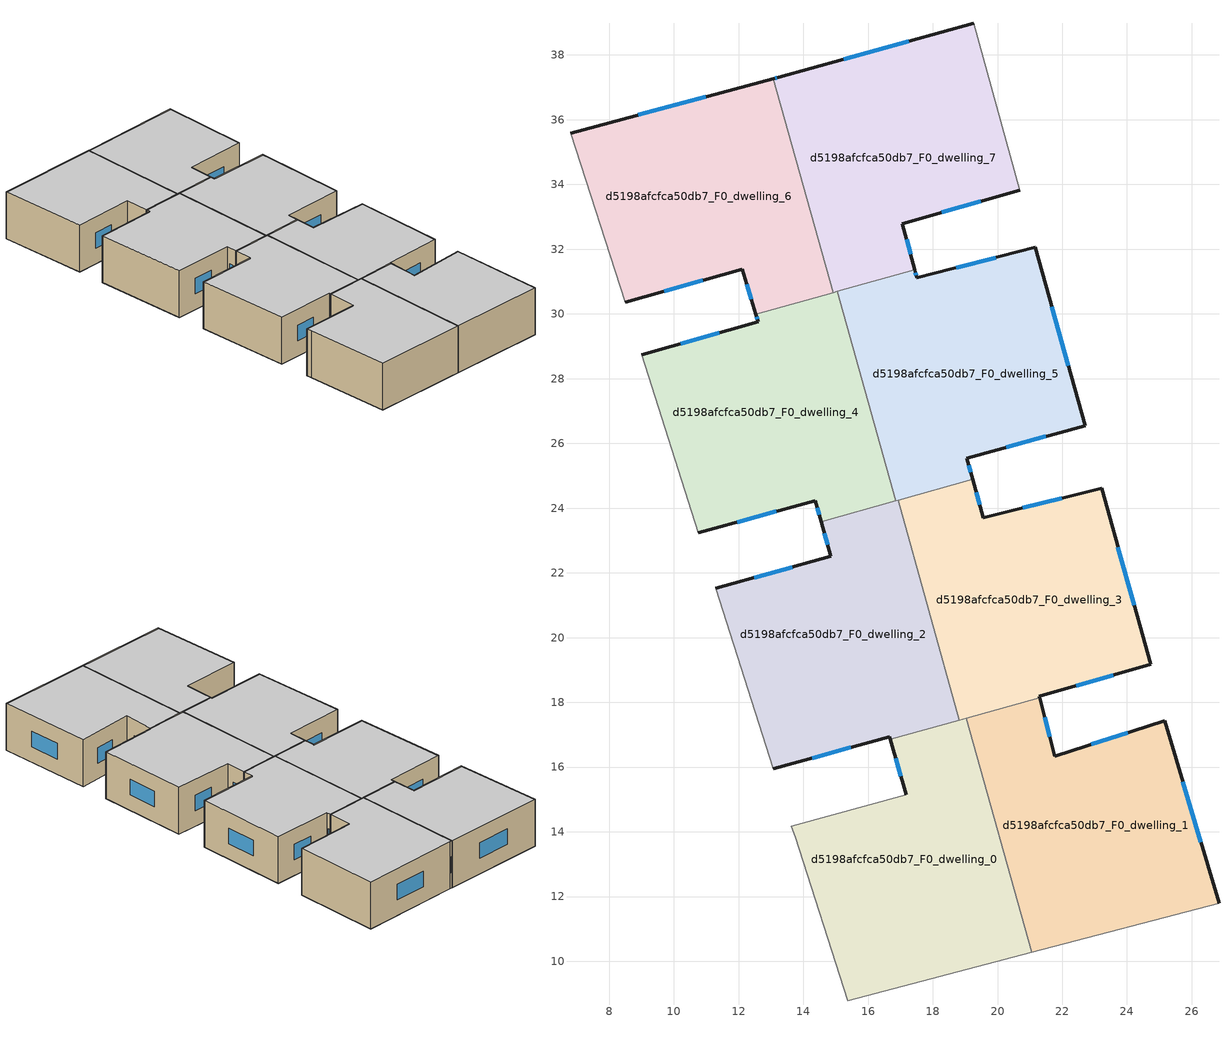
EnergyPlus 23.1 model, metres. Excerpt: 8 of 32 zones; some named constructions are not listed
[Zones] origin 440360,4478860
d5198afcfca50db7_F0_dwelling_0
 floor ground (EU_floor_Construction): 21.05,10.28 19.04,17.51 16.69,16.85 17.18,15.14 13.63,14.18 13.75,13.84 15.37,8.78 z0
 wall outside (EU_wall_Construction): 17.18,15.14 16.69,16.85 z0:3
 wall adiabatic (EU_wall_Construction): 21.05,10.28 15.37,8.78 13.75,13.84 13.63,14.18 17.18,15.14 z0:3
 wall to d5198afcfca50db7_F0_dwelling_1 (EU_wall_Construction): 19.04,17.51 21.05,10.28 z0:3
 wall to d5198afcfca50db7_F0_dwelling_2 (EU_wall_Construction): 16.69,16.85 18.82,17.45 z0:3
 wall to d5198afcfca50db7_F0_dwelling_3 (EU_wall_Construction): 18.82,17.45 19.04,17.51 z0:3
 window (EU_Window_Construction): 17.01,15.71 16.85,16.28 z1:2
 ceiling to d5198afcfca50db7_F1_dwelling_0 (EU_floor_Construction): 19.04,17.51 21.05,10.28 15.37,8.78 13.75,13.84 13.63,14.18 17.18,15.14 16.69,16.85 z3
d5198afcfca50db7_F0_dwelling_1
 floor ground (EU_floor_Construction): 26.84,11.8 25.17,17.43 21.77,16.33 21.3,18.14 19.04,17.51 21.05,10.28 z0
 wall outside (EU_wall_Construction): 21.3,18.14 21.77,16.33 25.17,17.43 26.84,11.8 z0:3
 wall adiabatic (EU_wall_Construction): 26.84,11.8 21.05,10.28 z0:3
 wall to d5198afcfca50db7_F0_dwelling_3 (EU_wall_Construction): 19.04,17.51 21.3,18.14 z0:3
 window (EU_Window_Construction): 21.45,17.54 21.61,16.94 / 22.9,16.7 24.03,17.06 / 25.73,15.55 26.28,13.68 z1:2
 ceiling to d5198afcfca50db7_F1_dwelling_1 (EU_floor_Construction): 25.17,17.43 26.84,11.8 21.05,10.28 19.04,17.51 21.3,18.14 21.77,16.33 z3
d5198afcfca50db7_F0_dwelling_2
 floor ground (EU_floor_Construction): 18.83,17.45 16.93,24.25 14.55,23.58 14.85,22.51 11.29,21.52 13.07,15.95 16.67,16.94 16.69,16.85 z0
 wall outside (EU_wall_Construction): 11.29,21.52 14.85,22.51 14.55,23.58 / 16.69,16.85 16.67,16.94 13.07,15.95 z0:3
 wall adiabatic (EU_wall_Construction): 13.07,15.95 11.29,21.52 z0:3
 wall to d5198afcfca50db7_F0_dwelling_3 (EU_wall_Construction): 16.93,24.25 18.83,17.45 z0:3
 wall to d5198afcfca50db7_F0_dwelling_4 (EU_wall_Construction): 14.55,23.58 16.85,24.23 z0:3
 wall to d5198afcfca50db7_F0_dwelling_5 (EU_wall_Construction): 16.85,24.23 16.93,24.25 z0:3
 window (EU_Window_Construction): 12.48,21.85 13.66,22.18 / 14.75,22.87 14.65,23.22 / 15.46,16.61 14.27,16.28 z1:2
 ceiling to d5198afcfca50db7_F1_dwelling_2 (EU_floor_Construction): 16.93,24.25 18.83,17.45 16.69,16.85 16.67,16.94 13.07,15.95 11.29,21.52 14.85,22.51 14.55,23.58 z3
d5198afcfca50db7_F0_dwelling_3
 floor ground (EU_floor_Construction): 24.73,19.17 23.21,24.62 19.56,23.7 19.24,24.89 16.93,24.25 18.83,17.45 21.3,18.14 21.29,18.18 z0
 wall outside (EU_wall_Construction): 19.24,24.89 19.56,23.7 23.21,24.62 24.73,19.17 21.29,18.18 21.3,18.14 z0:3
 wall to d5198afcfca50db7_F0_dwelling_5 (EU_wall_Construction): 16.93,24.25 19.24,24.89 z0:3
 window (EU_Window_Construction): 19.34,24.49 19.45,24.1 / 20.78,24.01 21.99,24.31 / 23.72,22.8 24.22,20.99 / 23.58,18.84 22.44,18.51 z1:2
 ceiling to d5198afcfca50db7_F1_dwelling_3 (EU_floor_Construction): 23.21,24.62 24.73,19.17 21.29,18.18 21.3,18.14 18.83,17.45 16.93,24.25 19.24,24.89 19.56,23.7 z3
d5198afcfca50db7_F0_dwelling_4
 floor ground (EU_floor_Construction): 16.85,24.22 15.05,30.69 12.53,29.99 12.6,29.75 9.01,28.74 10.76,23.24 14.37,24.23 14.55,23.58 z0
 wall outside (EU_wall_Construction): 9.01,28.74 12.6,29.75 12.53,29.99 / 14.55,23.58 14.37,24.23 10.76,23.24 z0:3
 wall adiabatic (EU_wall_Construction): 10.76,23.24 9.01,28.74 z0:3
 wall to d5198afcfca50db7_F0_dwelling_5 (EU_wall_Construction): 15.05,30.69 16.85,24.22 z0:3
 wall to d5198afcfca50db7_F0_dwelling_6 (EU_wall_Construction): 12.53,29.99 14.92,30.66 z0:3
 wall to d5198afcfca50db7_F0_dwelling_7 (EU_wall_Construction): 14.92,30.66 15.05,30.69 z0:3
 window (EU_Window_Construction): 10.21,29.08 11.4,29.41 / 12.58,29.83 12.56,29.91 / 14.49,23.8 14.43,24.01 / 13.16,23.9 11.96,23.57 z1:2
 ceiling to d5198afcfca50db7_F1_dwelling_4 (EU_floor_Construction): 15.05,30.69 16.85,24.22 14.55,23.58 14.37,24.23 10.76,23.24 9.01,28.74 12.6,29.75 12.53,29.99 z3
d5198afcfca50db7_F0_dwelling_5
 floor ground (EU_floor_Construction): 22.7,26.55 21.17,32.06 17.51,31.11 17.44,31.36 15.05,30.69 16.85,24.22 19.24,24.89 19.06,25.55 z0
 wall outside (EU_wall_Construction): 17.44,31.36 17.51,31.11 21.17,32.06 22.7,26.55 19.06,25.55 19.24,24.89 z0:3
 wall to d5198afcfca50db7_F0_dwelling_7 (EU_wall_Construction): 15.05,30.69 17.44,31.36 z0:3
 window (EU_Window_Construction): 19.12,25.33 19.18,25.11 / 17.46,31.28 17.49,31.19 / 18.73,31.43 19.95,31.74 / 21.68,30.22 22.19,28.39 / 21.48,26.22 20.28,25.88 z1:2
 ceiling to d5198afcfca50db7_F1_dwelling_5 (EU_floor_Construction): 21.17,32.06 22.7,26.55 19.06,25.55 19.24,24.89 16.85,24.22 15.05,30.69 17.44,31.36 17.51,31.11 z3
d5198afcfca50db7_F0_dwelling_6
 floor ground (EU_floor_Construction): 14.92,30.66 13.08,37.27 6.81,35.58 8.5,30.36 12.11,31.38 12.53,29.99 z0
 wall outside (EU_wall_Construction): 6.81,35.58 13.08,37.27 / 12.53,29.99 12.11,31.38 8.5,30.36 z0:3
 wall adiabatic (EU_wall_Construction): 8.5,30.36 6.81,35.58 z0:3
 wall to d5198afcfca50db7_F0_dwelling_7 (EU_wall_Construction): 13.08,37.27 14.92,30.66 z0:3
 window (EU_Window_Construction): 8.9,36.15 10.98,36.71 / 12.39,30.45 12.25,30.91 / 10.9,31.04 9.7,30.7 z1:2
 ceiling to d5198afcfca50db7_F1_dwelling_6 (EU_floor_Construction): 13.08,37.27 14.92,30.66 12.53,29.99 12.11,31.38 8.5,30.36 6.81,35.58 z3
d5198afcfca50db7_F0_dwelling_7
 floor ground (EU_floor_Construction): 20.69,33.82 19.27,38.98 13.24,37.32 13.08,37.27 14.92,30.66 17.44,31.36 17.06,32.79 z0
 wall outside (EU_wall_Construction): 13.08,37.27 13.24,37.32 19.27,38.98 / 20.69,33.82 17.06,32.79 17.44,31.36 z0:3
 wall adiabatic (EU_wall_Construction): 19.27,38.98 20.69,33.82 z0:3
 window (EU_Window_Construction): 13.13,37.29 13.19,37.3 / 15.26,37.87 17.25,38.42 / 19.48,33.47 18.28,33.13 / 17.19,32.31 17.32,31.84 z1:2
 ceiling to d5198afcfca50db7_F1_dwelling_7 (EU_floor_Construction): 19.27,38.98 20.69,33.82 17.06,32.79 17.44,31.36 14.92,30.66 13.08,37.27 13.24,37.32 z3
[HVACTEMPLATE:THERMOSTAT] Constant Heating Setpoint=20; Constant Cooling Setpoint=50
EU_HeatOnly_d5198afcfca50db7_F0_dwelling_0; EU_HeatOnly_d5198afcfca50db7_F0_dwelling_1; EU_HeatOnly_d5198afcfca50db7_F0_dwelling_2; EU_HeatOnly_d5198afcfca50db7_F0_dwelling_3; EU_HeatOnly_d5198afcfca50db7_F0_dwelling_4; EU_HeatOnly_d5198afcfca50db7_F0_dwelling_5; EU_HeatOnly_d5198afcfca50db7_F0_dwelling_6; EU_HeatOnly_d5198afcfca50db7_F0_dwelling_7; EU_HeatOnly_d5198afcfca50db7_F1_dwelling_0; EU_HeatOnly_d5198afcfca50db7_F1_dwelling_1; EU_HeatOnly_d5198afcfca50db7_F1_dwelling_2; EU_HeatOnly_d5198afcfca50db7_F1_dwelling_3; EU_HeatOnly_d5198afcfca50db7_F1_dwelling_4; EU_HeatOnly_d5198afcfca50db7_F1_dwelling_5; EU_HeatOnly_d5198afcfca50db7_F1_dwelling_6; EU_HeatOnly_d5198afcfca50db7_F1_dwelling_7; EU_HeatOnly_d5198afcfca50db7_F2_dwelling_0; EU_HeatOnly_d5198afcfca50db7_F2_dwelling_1; EU_HeatOnly_d5198afcfca50db7_F2_dwelling_2; EU_HeatOnly_d5198afcfca50db7_F2_dwelling_3; EU_HeatOnly_d5198afcfca50db7_F2_dwelling_4; EU_HeatOnly_d5198afcfca50db7_F2_dwelling_5; EU_HeatOnly_d5198afcfca50db7_F2_dwelling_6; EU_HeatOnly_d5198afcfca50db7_F2_dwelling_7; EU_HeatOnly_d5198afcfca50db7_F3_dwelling_0; EU_HeatOnly_d5198afcfca50db7_F3_dwelling_1; EU_HeatOnly_d5198afcfca50db7_F3_dwelling_2; EU_HeatOnly_d5198afcfca50db7_F3_dwelling_3; EU_HeatOnly_d5198afcfca50db7_F3_dwelling_4; EU_HeatOnly_d5198afcfca50db7_F3_dwelling_5; EU_HeatOnly_d5198afcfca50db7_F3_dwelling_6; EU_HeatOnly_d5198afcfca50db7_F3_dwelling_7
[SCHEDULE:CONSTANT]
Name | Hourly Value
EU_AlwaysOn | 1
EU_CoolingOff | 0
[SCHEDULE:FILE] Column Number=1; Rows to Skip at Top=0; Number of Hours of Data=8760; Column Separator=Comma; Interpolate to Timestep=No; Minutes per Item=60; Adjust Schedule for Daylight Savings=Yes
Name | File
EU_Step8_GainSchedule_d5198afcfca50db7_F1_dwelling_4_f000 | ../../schedules/d5198afcfca50db7/d5198afcfca50db7_F1_dwelling_4_f000_gain.csv
EU_Step8_GainSchedule_d5198afcfca50db7_F1_dwelling_5_f000 | ../../schedules/d5198afcfca50db7/d5198afcfca50db7_F1_dwelling_5_f000_gain.csv
EU_Step8_GainSchedule_d5198afcfca50db7_F1_dwelling_6_f000 | ../../schedules/d5198afcfca50db7/d5198afcfca50db7_F1_dwelling_6_f000_gain.csv
EU_Step8_GainSchedule_d5198afcfca50db7_F1_dwelling_7_f000 | ../../schedules/d5198afcfca50db7/d5198afcfca50db7_F1_dwelling_7_f000_gain.csv
EU_Step8_GainSchedule_d5198afcfca50db7_F2_dwelling_0_f000 | ../../schedules/d5198afcfca50db7/d5198afcfca50db7_F2_dwelling_0_f000_gain.csv
EU_Step8_GainSchedule_d5198afcfca50db7_F2_dwelling_1_f000 | ../../schedules/d5198afcfca50db7/d5198afcfca50db7_F2_dwelling_1_f000_gain.csv
EU_Step8_GainSchedule_d5198afcfca50db7_F2_dwelling_2_f000 | ../../schedules/d5198afcfca50db7/d5198afcfca50db7_F2_dwelling_2_f000_gain.csv
EU_Step8_GainSchedule_d5198afcfca50db7_F2_dwelling_3_f000 | ../../schedules/d5198afcfca50db7/d5198afcfca50db7_F2_dwelling_3_f000_gain.csv
EU_Step8_GainSchedule_d5198afcfca50db7_F2_dwelling_4_f000 | ../../schedules/d5198afcfca50db7/d5198afcfca50db7_F2_dwelling_4_f000_gain.csv
EU_Step8_GainSchedule_d5198afcfca50db7_F2_dwelling_5_f000 | ../../schedules/d5198afcfca50db7/d5198afcfca50db7_F2_dwelling_5_f000_gain.csv
EU_Step8_GainSchedule_d5198afcfca50db7_F2_dwelling_6_f000 | ../../schedules/d5198afcfca50db7/d5198afcfca50db7_F2_dwelling_6_f000_gain.csv
EU_Step8_GainSchedule_d5198afcfca50db7_F2_dwelling_7_f000 | ../../schedules/d5198afcfca50db7/d5198afcfca50db7_F2_dwelling_7_f000_gain.csv
EU_Step8_GainSchedule_d5198afcfca50db7_F3_dwelling_0_f000 | ../../schedules/d5198afcfca50db7/d5198afcfca50db7_F3_dwelling_0_f000_gain.csv
EU_Step8_GainSchedule_d5198afcfca50db7_F3_dwelling_1_f000 | ../../schedules/d5198afcfca50db7/d5198afcfca50db7_F3_dwelling_1_f000_gain.csv
EU_Step8_GainSchedule_d5198afcfca50db7_F3_dwelling_2_f000 | ../../schedules/d5198afcfca50db7/d5198afcfca50db7_F3_dwelling_2_f000_gain.csv
EU_Step8_GainSchedule_d5198afcfca50db7_F3_dwelling_3_f000 | ../../schedules/d5198afcfca50db7/d5198afcfca50db7_F3_dwelling_3_f000_gain.csv
EU_Step8_GainSchedule_d5198afcfca50db7_F3_dwelling_4_f000 | ../../schedules/d5198afcfca50db7/d5198afcfca50db7_F3_dwelling_4_f000_gain.csv
EU_Step8_GainSchedule_d5198afcfca50db7_F3_dwelling_5_f000 | ../../schedules/d5198afcfca50db7/d5198afcfca50db7_F3_dwelling_5_f000_gain.csv
EU_Step8_GainSchedule_d5198afcfca50db7_F3_dwelling_6_f000 | ../../schedules/d5198afcfca50db7/d5198afcfca50db7_F3_dwelling_6_f000_gain.csv
EU_Step8_GainSchedule_d5198afcfca50db7_F3_dwelling_7_f000 | ../../schedules/d5198afcfca50db7/d5198afcfca50db7_F3_dwelling_7_f000_gain.csv
